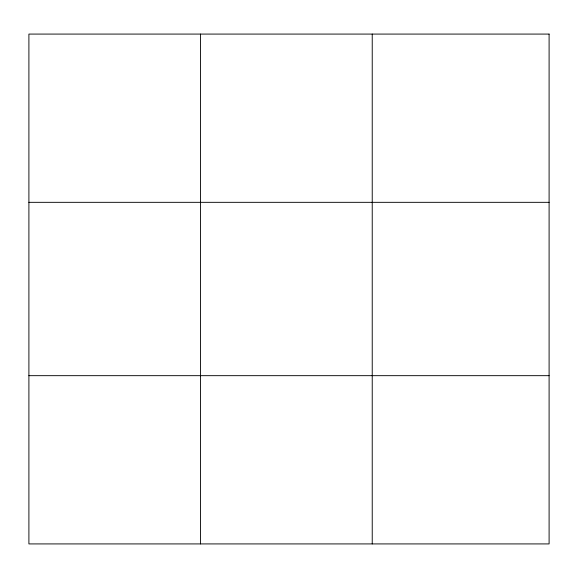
<?xml version="1.0" encoding="UTF-8"?>
<svg xmlns="http://www.w3.org/2000/svg" width="578" height="578" viewBox="0 0 578 578"><rect width="100%" height="100%" fill="white"/><g stroke="black" fill="none" stroke-linecap="round" stroke-linejoin="round"><path stroke-width="0.87" d="M200.566 543.92L200.566 34.08M372.232 543.92L372.232 34.08M28.9 202.329L549.1 202.329M28.9 375.671L549.1 375.671M549.1 34.08L549.1 543.92L28.9 543.92L28.9 34.08L549.1 34.08"/></g></svg>
